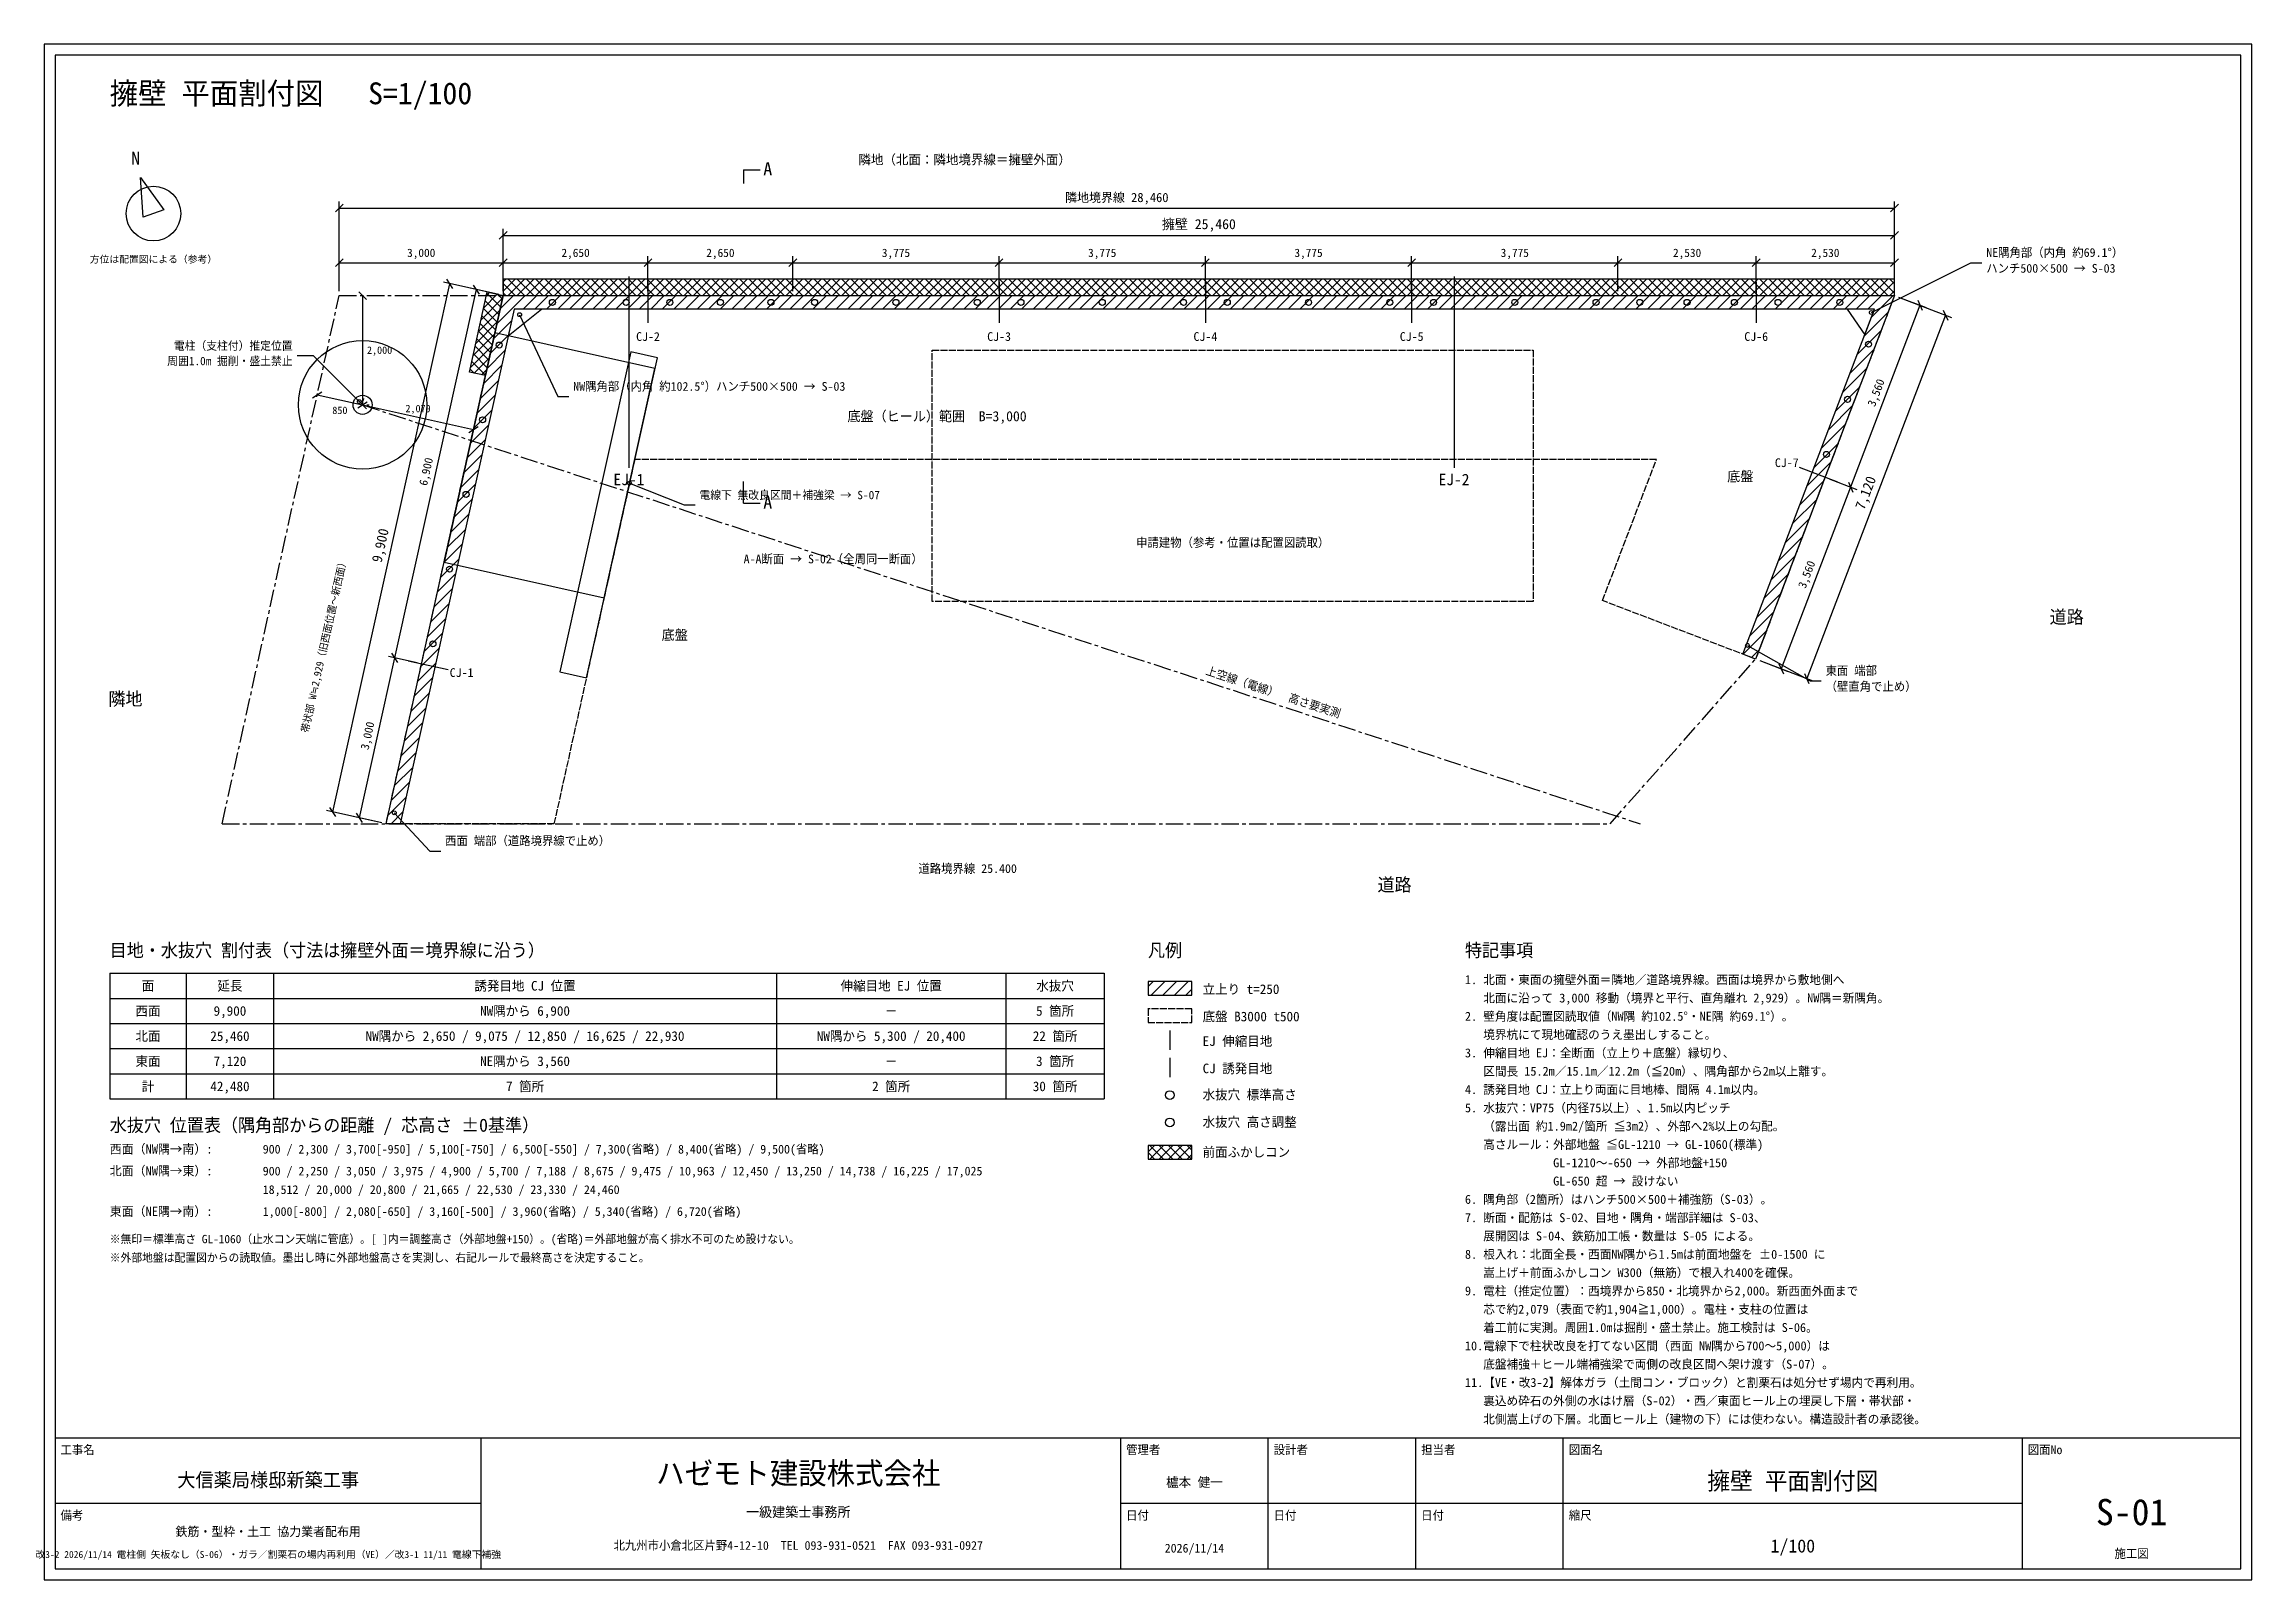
# Model space of a CAD drawing. Extents: x 800 to 41200, y 800 to 28900.
import ezdxf
from ezdxf.enums import TextEntityAlignment as Align

# ---------------------------------------------------------------- set-up
doc = ezdxf.new("R2010")
doc.units = 0
doc.header["$LTSCALE"] = 100
doc.linetypes.add('CENTER', pattern=[5.08, 3.175, -0.635, 0.635, -0.635])
doc.linetypes.add('DASHED', pattern=[1.524, 1.27, -0.254])
for name, color, linetype in [('01_躯体', 7, 'Continuous'), ('02_鉄筋', 1, 'Continuous'), ('03_寸法', 5, 'Continuous'), ('04_文字', 7, 'Continuous'), ('05_目地', 30, 'Continuous'), ('06_水抜・排水', 5, 'Continuous'), ('08_地盤・参考', 8, 'Continuous'), ('09_図枠', 7, 'Continuous'), ('10_電柱・電線・仮設', 1, 'Continuous')]:
    doc.layers.add(name, color=color, linetype=linetype)

msp = doc.modelspace()

# ---------------------------------------------------------------- linework, layer by layer
at = {"layer": '01_躯体', "color": 7, "linetype": 'CONTINUOUS'}
for p, q in [((13600, 26600), (13600, 26350)), ((13600, 26600), (13900, 26600)), ((13600, 20500), (13600, 20900)), ((13600, 20500), (13900, 20500)), ((2000, 11900), (20200, 11900)), ((2000, 11900), (2000, 9600)), ((2000, 11900), (2000, 9600)), ((3400, 11900), (3400, 9600)), ((5000, 11900), (5000, 9600)), ((14200, 11900), (14200, 9600)), ((18400, 11900), (18400, 9600)), ((20200, 11900), (20200, 9600)), ((20200, 11900), (20200, 9600)), ((2000, 11440), (20200, 11440)), ((2000, 10980), (20200, 10980)), ((2000, 10520), (20200, 10520)), ((2000, 10060), (20200, 10060)), ((2000, 9600), (20200, 9600))]:
    msp.add_line(p, q, dxfattribs=at)
for points in [[(2561, 26458), (2988, 25868), (2612, 25732)], [(7057, 14635), (9200, 24300), (34660, 24300), (32120, 17648), (31886, 17738), (34297, 24050), (9401, 24050), (7313, 14635)], [(9401, 24050), (9292, 23562), (9901, 24050)], [(34297, 24050), (33797, 24050), (34119, 23583)], [(21000, 11500), (21800, 11500), (21800, 11750), (21000, 11750)]]:
    msp.add_lwpolyline(points, close=True, dxfattribs=at)
for points in [[(34237, 23990), (36060, 24900), (36260, 24900)], [(9501, 23950), (10201, 22450), (10401, 22450)], [(31970, 17898), (33120, 17248), (33320, 17248)], [(7207, 14835), (7857, 14135), (8057, 14135)]]:
    msp.add_lwpolyline(points, dxfattribs=at)
at = {"layer": '01_躯体', "color": 7}
for centre, radius in [((2800, 25800), 500), ((9501, 23950), 35), ((34237, 23990), 35), ((31970, 17898), 35), ((7207, 14835), 35)]:
    msp.add_circle(centre, radius, dxfattribs=at)
at = {"layer": '02_鉄筋', "color": 1, "linetype": 'CONTINUOUS'}
for p, q in [((6129, 24829), (6271, 24971)), ((6200, 24380), (6200, 25020)), ((6200, 24900), (9200, 24900)), ((9129, 24829), (9271, 24971)), ((9200, 24380), (9200, 25020))]:
    msp.add_line(p, q, dxfattribs=at)
for points in [[(9200, 24300), (8875, 22836), (8582, 22900), (8907, 24365)], [(9200, 24300), (34660, 24300), (34660, 24600), (9200, 24600)], [(21000, 8500), (21800, 8500), (21800, 8750), (21000, 8750)]]:
    msp.add_lwpolyline(points, close=True, dxfattribs=at)
at = {"layer": '03_寸法', "color": 5, "linetype": 'CONTINUOUS'}
for p, q in [((9129, 25329), (9271, 25471)), ((9200, 24380), (9200, 25520)), ((34589, 25329), (34731, 25471)), ((34660, 24380), (34660, 25520)), ((9200, 25400), (34660, 25400)), ((9129, 24829), (9271, 24971)), ((9200, 24380), (9200, 25020)), ((9200, 24900), (11850, 24900)), ((11779, 24829), (11921, 24971)), ((11779, 24829), (11921, 24971)), ((11850, 24380), (11850, 25020)), ((11850, 24380), (11850, 25020)), ((11850, 24900), (14500, 24900)), ((14429, 24829), (14571, 24971)), ((14429, 24829), (14571, 24971)), ((14500, 24380), (14500, 25020)), ((14500, 24380), (14500, 25020)), ((14500, 24900), (18275, 24900)), ((18204, 24829), (18346, 24971)), ((18204, 24829), (18346, 24971)), ((18275, 24380), (18275, 25020)), ((18275, 24380), (18275, 25020)), ((18275, 24900), (22050, 24900)), ((21979, 24829), (22121, 24971)), ((21979, 24829), (22121, 24971)), ((22050, 24380), (22050, 25020)), ((22050, 24380), (22050, 25020)), ((22050, 24900), (25825, 24900)), ((25754, 24829), (25896, 24971)), ((25754, 24829), (25896, 24971)), ((25825, 24380), (25825, 25020)), ((25825, 24380), (25825, 25020)), ((25825, 24900), (29600, 24900)), ((29529, 24829), (29671, 24971)), ((29529, 24829), (29671, 24971)), ((29600, 24380), (29600, 25020)), ((29600, 24380), (29600, 25020)), ((29600, 24900), (32130, 24900)), ((32059, 24829), (32201, 24971)), ((32059, 24829), (32201, 24971)), ((32130, 24380), (32130, 25020)), ((32130, 24380), (32130, 25020)), ((32130, 24900), (34660, 24900)), ((34589, 24829), (34731, 24971)), ((34660, 24380), (34660, 25020)), ((6081, 14851), (8224, 24516)), ((7218, 17672), (8712, 24408)), ((9122, 24317), (8107, 24542)), ((8277, 24432), (8170, 24601)), ((9122, 24317), (8595, 24434)), ((8766, 24324), (8658, 24493)), ((34735, 24271), (35239, 24079)), ((34735, 24271), (35706, 23900)), ((35594, 23943), (33054, 17292)), ((35127, 24122), (33857, 20796)), ((35086, 24213), (35168, 24030)), ((35553, 24035), (35635, 23852)), ((33857, 20796), (32587, 17470)), ((33465, 20946), (33969, 20753)), ((33465, 20946), (33969, 20753)), ((33816, 20887), (33898, 20705)), ((33816, 20887), (33898, 20705)), ((6569, 14743), (7218, 17672)), ((7628, 17581), (7101, 17698)), ((7628, 17581), (7101, 17698)), ((7272, 17587), (7165, 17756)), ((7272, 17587), (7165, 17756)), ((32195, 17620), (32699, 17427)), ((32195, 17620), (33166, 17249)), ((32546, 17561), (32628, 17379)), ((33013, 17383), (33095, 17200)), ((6979, 14652), (5964, 14877)), ((6135, 14767), (6027, 14935)), ((6979, 14652), (6452, 14769)), ((6623, 14659), (6515, 14827))]:
    msp.add_line(p, q, dxfattribs=at)
at = {"layer": '03_寸法', "color": 5, "linetype": 'DASHED'}
for points in [[(7057, 14635), (9200, 24300), (34660, 24300), (32120, 17648), (29317, 18719), (30303, 21300), (11608, 21300), (10130, 14635)], [(21000, 11000), (21800, 11000), (21800, 11250), (21000, 11250)]]:
    msp.add_lwpolyline(points, close=True, dxfattribs=at)
at = {"layer": '05_目地', "color": 30, "linetype": 'CONTINUOUS'}
for p, q in [((11500, 24650), (11500, 21150)), ((26600, 24650), (26600, 21150)), ((21400, 10850), (21400, 10500))]:
    msp.add_line(p, q, dxfattribs=at)
at = {"layer": '05_目地', "color": 3, "linetype": 'CONTINUOUS'}
for p, q in [((11850, 24550), (11850, 23800)), ((18275, 24550), (18275, 23800)), ((22050, 24550), (22050, 23800)), ((25825, 24550), (25825, 23800)), ((32130, 24550), (32130, 23800)), ((33624, 20885), (32923, 21153)), ((7462, 17618), (8195, 17455)), ((21400, 10350), (21400, 10000))]:
    msp.add_line(p, q, dxfattribs=at)
at = {"layer": '06_水抜・排水', "color": 5}
for centre, radius in [((10100, 24175), 55), ((11450, 24175), 55), ((12250, 24175), 55), ((13175, 24175), 55), ((14100, 24175), 55), ((14900, 24175), 55), ((16388, 24175), 55), ((17875, 24175), 55), ((18675, 24175), 55), ((20163, 24175), 55), ((21650, 24175), 55), ((22450, 24175), 55), ((23938, 24175), 55), ((25425, 24175), 55), ((26225, 24175), 55), ((27712, 24175), 55), ((29200, 24175), 55), ((30000, 24175), 55), ((30865, 24175), 55), ((31730, 24175), 55), ((32530, 24175), 55), ((33660, 24175), 55), ((9127, 23394), 55), ((34186, 23410), 55), ((33801, 22401), 55), ((8824, 22027), 55), ((33416, 21393), 55), ((8521, 20661), 55), ((8218, 19294), 55), ((7915, 17927), 55), ((21400, 9670), 80), ((21400, 9170), 80)]:
    msp.add_circle(centre, radius, dxfattribs=at)
at = {"layer": '08_地盤・参考', "color": 8, "linetype": 'CONTINUOUS'}
for p, q in [((6129, 25829), (6271, 25971)), ((6200, 24380), (6200, 26020)), ((6200, 25900), (34660, 25900)), ((34589, 25829), (34731, 25971)), ((34660, 24380), (34660, 26020)), ((8795, 23858), (9190, 24253)), ((8843, 24076), (9091, 24324)), ((8891, 24294), (8952, 24355)), ((9154, 24092), (8902, 24343)), ((9085, 23782), (9603, 24300)), ((9185, 24231), (9091, 24324)), ((9146, 24054), (9391, 24300)), ((9200, 24381), (9419, 24600)), ((9200, 24550), (9250, 24600)), ((9419, 24300), (9200, 24519)), ((9250, 24300), (9200, 24350)), ((9289, 24300), (9589, 24600)), ((9589, 24300), (9289, 24600)), ((9459, 24300), (9759, 24600)), ((9759, 24300), (9459, 24600)), ((9566, 24050), (9816, 24300)), ((9628, 24300), (9928, 24600)), ((9928, 24300), (9628, 24600)), ((9778, 24050), (10028, 24300)), ((9798, 24300), (10098, 24600)), ((10098, 24300), (9798, 24600)), ((9968, 24300), (10268, 24600)), ((10268, 24300), (9968, 24600)), ((9990, 24050), (10240, 24300)), ((10138, 24300), (10438, 24600)), ((10438, 24300), (10138, 24600)), ((10202, 24050), (10452, 24300)), ((10307, 24300), (10607, 24600)), ((10607, 24300), (10307, 24600)), ((10414, 24050), (10664, 24300)), ((10477, 24300), (10777, 24600)), ((10777, 24300), (10477, 24600)), ((10626, 24050), (10876, 24300)), ((10647, 24300), (10947, 24600)), ((10947, 24300), (10647, 24600)), ((10816, 24300), (11116, 24600)), ((11116, 24300), (10816, 24600)), ((10838, 24050), (11088, 24300)), ((10986, 24300), (11286, 24600)), ((11286, 24300), (10986, 24600)), ((11050, 24050), (11300, 24300)), ((11156, 24300), (11456, 24600)), ((11456, 24300), (11156, 24600)), ((11263, 24050), (11513, 24300)), ((11325, 24300), (11625, 24600)), ((11625, 24300), (11325, 24600)), ((11475, 24050), (11725, 24300)), ((11495, 24300), (11795, 24600)), ((11795, 24300), (11495, 24600)), ((11665, 24300), (11965, 24600)), ((11965, 24300), (11665, 24600)), ((11687, 24050), (11937, 24300)), ((11835, 24300), (12135, 24600)), ((12135, 24300), (11835, 24600)), ((11899, 24050), (12149, 24300)), ((12004, 24300), (12304, 24600)), ((12304, 24300), (12004, 24600)), ((12111, 24050), (12361, 24300)), ((12174, 24300), (12474, 24600)), ((12474, 24300), (12174, 24600)), ((12323, 24050), (12573, 24300)), ((12344, 24300), (12644, 24600)), ((12644, 24300), (12344, 24600)), ((12513, 24300), (12813, 24600)), ((12813, 24300), (12513, 24600)), ((12535, 24050), (12785, 24300)), ((12683, 24300), (12983, 24600)), ((12983, 24300), (12683, 24600)), ((12748, 24050), (12998, 24300)), ((12853, 24300), (13153, 24600)), ((13153, 24300), (12853, 24600)), ((12960, 24050), (13210, 24300)), ((13023, 24300), (13323, 24600)), ((13323, 24300), (13023, 24600)), ((13172, 24050), (13422, 24300)), ((13192, 24300), (13492, 24600)), ((13492, 24300), (13192, 24600)), ((13362, 24300), (13662, 24600)), ((13662, 24300), (13362, 24600)), ((13384, 24050), (13634, 24300)), ((13532, 24300), (13832, 24600)), ((13832, 24300), (13532, 24600)), ((13596, 24050), (13846, 24300)), ((13701, 24300), (14001, 24600)), ((14001, 24300), (13701, 24600)), ((13808, 24050), (14058, 24300)), ((13871, 24300), (14171, 24600)), ((14171, 24300), (13871, 24600)), ((14020, 24050), (14270, 24300)), ((14041, 24300), (14341, 24600)), ((14341, 24300), (14041, 24600)), ((14210, 24300), (14510, 24600)), ((14510, 24300), (14210, 24600)), ((14232, 24050), (14482, 24300)), ((14380, 24300), (14680, 24600)), ((14680, 24300), (14380, 24600)), ((14445, 24050), (14695, 24300)), ((14550, 24300), (14850, 24600)), ((14850, 24300), (14550, 24600)), ((14657, 24050), (14907, 24300)), ((14720, 24300), (15020, 24600)), ((15020, 24300), (14720, 24600)), ((14869, 24050), (15119, 24300)), ((14889, 24300), (15189, 24600)), ((15189, 24300), (14889, 24600)), ((15059, 24300), (15359, 24600)), ((15359, 24300), (15059, 24600)), ((15081, 24050), (15331, 24300)), ((15229, 24300), (15529, 24600)), ((15529, 24300), (15229, 24600)), ((15293, 24050), (15543, 24300)), ((15398, 24300), (15698, 24600)), ((15698, 24300), (15398, 24600)), ((15505, 24050), (15755, 24300)), ((15568, 24300), (15868, 24600)), ((15868, 24300), (15568, 24600)), ((15717, 24050), (15967, 24300)), ((15738, 24300), (16038, 24600)), ((16038, 24300), (15738, 24600)), ((15908, 24300), (16208, 24600)), ((16208, 24300), (15908, 24600)), ((15929, 24050), (16179, 24300)), ((16077, 24300), (16377, 24600)), ((16377, 24300), (16077, 24600)), ((16142, 24050), (16392, 24300)), ((16247, 24300), (16547, 24600)), ((16547, 24300), (16247, 24600)), ((16354, 24050), (16604, 24300)), ((16417, 24300), (16717, 24600)), ((16717, 24300), (16417, 24600)), ((16566, 24050), (16816, 24300)), ((16586, 24300), (16886, 24600)), ((16886, 24300), (16586, 24600)), ((16756, 24300), (17056, 24600)), ((17056, 24300), (16756, 24600)), ((16778, 24050), (17028, 24300)), ((16926, 24300), (17226, 24600)), ((17226, 24300), (16926, 24600)), ((16990, 24050), (17240, 24300)), ((17095, 24300), (17395, 24600)), ((17395, 24300), (17095, 24600)), ((17202, 24050), (17452, 24300)), ((17265, 24300), (17565, 24600)), ((17565, 24300), (17265, 24600)), ((17414, 24050), (17664, 24300)), ((17435, 24300), (17735, 24600)), ((17735, 24300), (17435, 24600)), ((17605, 24300), (17905, 24600)), ((17905, 24300), (17605, 24600)), ((17627, 24050), (17877, 24300)), ((17774, 24300), (18074, 24600)), ((18074, 24300), (17774, 24600)), ((17839, 24050), (18089, 24300)), ((17944, 24300), (18244, 24600)), ((18244, 24300), (17944, 24600)), ((18051, 24050), (18301, 24300)), ((18114, 24300), (18414, 24600)), ((18414, 24300), (18114, 24600)), ((18263, 24050), (18513, 24300)), ((18283, 24300), (18583, 24600)), ((18583, 24300), (18283, 24600)), ((18453, 24300), (18753, 24600)), ((18753, 24300), (18453, 24600)), ((18475, 24050), (18725, 24300)), ((18623, 24300), (18923, 24600)), ((18923, 24300), (18623, 24600)), ((18687, 24050), (18937, 24300)), ((18793, 24300), (19093, 24600)), ((19093, 24300), (18793, 24600)), ((18899, 24050), (19149, 24300)), ((18962, 24300), (19262, 24600)), ((19262, 24300), (18962, 24600)), ((19111, 24050), (19361, 24300)), ((19132, 24300), (19432, 24600)), ((19432, 24300), (19132, 24600)), ((19302, 24300), (19602, 24600)), ((19602, 24300), (19302, 24600)), ((19324, 24050), (19574, 24300)), ((19471, 24300), (19771, 24600)), ((19771, 24300), (19471, 24600)), ((19536, 24050), (19786, 24300)), ((19641, 24300), (19941, 24600)), ((19941, 24300), (19641, 24600)), ((19748, 24050), (19998, 24300)), ((19811, 24300), (20111, 24600)), ((20111, 24300), (19811, 24600)), ((19960, 24050), (20210, 24300)), ((19980, 24300), (20280, 24600)), ((20280, 24300), (19980, 24600)), ((20150, 24300), (20450, 24600)), ((20450, 24300), (20150, 24600)), ((20172, 24050), (20422, 24300)), ((20320, 24300), (20620, 24600)), ((20620, 24300), (20320, 24600)), ((20384, 24050), (20634, 24300)), ((20490, 24300), (20790, 24600)), ((20790, 24300), (20490, 24600)), ((20596, 24050), (20846, 24300)), ((20659, 24300), (20959, 24600)), ((20959, 24300), (20659, 24600)), ((20809, 24050), (21059, 24300)), ((20829, 24300), (21129, 24600)), ((21129, 24300), (20829, 24600)), ((20999, 24300), (21299, 24600)), ((21299, 24300), (20999, 24600)), ((21021, 24050), (21271, 24300)), ((21168, 24300), (21468, 24600)), ((21468, 24300), (21168, 24600)), ((21233, 24050), (21483, 24300)), ((21338, 24300), (21638, 24600)), ((21638, 24300), (21338, 24600)), ((21445, 24050), (21695, 24300)), ((21508, 24300), (21808, 24600)), ((21808, 24300), (21508, 24600)), ((21657, 24050), (21907, 24300)), ((21678, 24300), (21978, 24600)), ((21978, 24300), (21678, 24600)), ((21847, 24300), (22147, 24600)), ((22147, 24300), (21847, 24600)), ((21869, 24050), (22119, 24300)), ((22017, 24300), (22317, 24600)), ((22317, 24300), (22017, 24600)), ((22081, 24050), (22331, 24300)), ((22187, 24300), (22487, 24600)), ((22487, 24300), (22187, 24600)), ((22293, 24050), (22543, 24300)), ((22356, 24300), (22656, 24600)), ((22656, 24300), (22356, 24600)), ((22506, 24050), (22756, 24300)), ((22526, 24300), (22826, 24600)), ((22826, 24300), (22526, 24600)), ((22696, 24300), (22996, 24600)), ((22996, 24300), (22696, 24600)), ((22718, 24050), (22968, 24300)), ((22865, 24300), (23165, 24600)), ((23165, 24300), (22865, 24600)), ((22930, 24050), (23180, 24300)), ((23035, 24300), (23335, 24600)), ((23335, 24300), (23035, 24600)), ((23142, 24050), (23392, 24300)), ((23205, 24300), (23505, 24600)), ((23505, 24300), (23205, 24600)), ((23354, 24050), (23604, 24300)), ((23375, 24300), (23675, 24600)), ((23675, 24300), (23375, 24600)), ((23544, 24300), (23844, 24600)), ((23844, 24300), (23544, 24600)), ((23566, 24050), (23816, 24300)), ((23714, 24300), (24014, 24600)), ((24014, 24300), (23714, 24600)), ((23778, 24050), (24028, 24300)), ((23884, 24300), (24184, 24600)), ((24184, 24300), (23884, 24600)), ((23991, 24050), (24241, 24300)), ((24053, 24300), (24353, 24600)), ((24353, 24300), (24053, 24600)), ((24203, 24050), (24453, 24300)), ((24223, 24300), (24523, 24600)), ((24523, 24300), (24223, 24600)), ((24393, 24300), (24693, 24600)), ((24693, 24300), (24393, 24600)), ((24415, 24050), (24665, 24300)), ((24563, 24300), (24863, 24600)), ((24863, 24300), (24563, 24600)), ((24627, 24050), (24877, 24300)), ((24732, 24300), (25032, 24600)), ((25032, 24300), (24732, 24600)), ((24839, 24050), (25089, 24300)), ((24902, 24300), (25202, 24600)), ((25202, 24300), (24902, 24600)), ((25051, 24050), (25301, 24300)), ((25072, 24300), (25372, 24600)), ((25372, 24300), (25072, 24600)), ((25241, 24300), (25541, 24600)), ((25541, 24300), (25241, 24600)), ((25263, 24050), (25513, 24300)), ((25411, 24300), (25711, 24600)), ((25711, 24300), (25411, 24600)), ((25475, 24050), (25725, 24300)), ((25581, 24300), (25881, 24600)), ((25881, 24300), (25581, 24600)), ((25688, 24050), (25938, 24300)), ((25750, 24300), (26050, 24600)), ((26050, 24300), (25750, 24600)), ((25900, 24050), (26150, 24300)), ((25920, 24300), (26220, 24600)), ((26220, 24300), (25920, 24600)), ((26090, 24300), (26390, 24600)), ((26390, 24300), (26090, 24600)), ((26112, 24050), (26362, 24300)), ((26260, 24300), (26560, 24600)), ((26560, 24300), (26260, 24600)), ((26324, 24050), (26574, 24300)), ((26429, 24300), (26729, 24600)), ((26729, 24300), (26429, 24600)), ((26536, 24050), (26786, 24300)), ((26599, 24300), (26899, 24600)), ((26899, 24300), (26599, 24600)), ((26748, 24050), (26998, 24300)), ((26769, 24300), (27069, 24600)), ((27069, 24300), (26769, 24600)), ((26938, 24300), (27238, 24600)), ((27238, 24300), (26938, 24600)), ((26960, 24050), (27210, 24300)), ((27108, 24300), (27408, 24600)), ((27408, 24300), (27108, 24600)), ((27172, 24050), (27422, 24300)), ((27278, 24300), (27578, 24600)), ((27578, 24300), (27278, 24600)), ((27385, 24050), (27635, 24300)), ((27448, 24300), (27748, 24600)), ((27748, 24300), (27448, 24600)), ((27597, 24050), (27847, 24300)), ((27617, 24300), (27917, 24600)), ((27917, 24300), (27617, 24600)), ((27787, 24300), (28087, 24600)), ((28087, 24300), (27787, 24600)), ((27809, 24050), (28059, 24300)), ((27957, 24300), (28257, 24600)), ((28257, 24300), (27957, 24600)), ((28021, 24050), (28271, 24300)), ((28126, 24300), (28426, 24600)), ((28426, 24300), (28126, 24600)), ((28233, 24050), (28483, 24300)), ((28296, 24300), (28596, 24600)), ((28596, 24300), (28296, 24600)), ((28445, 24050), (28695, 24300)), ((28466, 24300), (28766, 24600)), ((28766, 24300), (28466, 24600)), ((28635, 24300), (28935, 24600)), ((28935, 24300), (28635, 24600)), ((28657, 24050), (28907, 24300)), ((28805, 24300), (29105, 24600)), ((29105, 24300), (28805, 24600)), ((28870, 24050), (29120, 24300)), ((28975, 24300), (29275, 24600)), ((29275, 24300), (28975, 24600)), ((29082, 24050), (29332, 24300)), ((29145, 24300), (29445, 24600)), ((29445, 24300), (29145, 24600)), ((29294, 24050), (29544, 24300)), ((29314, 24300), (29614, 24600)), ((29614, 24300), (29314, 24600)), ((29484, 24300), (29784, 24600)), ((29784, 24300), (29484, 24600)), ((29506, 24050), (29756, 24300)), ((29654, 24300), (29954, 24600)), ((29954, 24300), (29654, 24600)), ((29718, 24050), (29968, 24300)), ((29823, 24300), (30123, 24600)), ((30123, 24300), (29823, 24600)), ((29930, 24050), (30180, 24300)), ((29993, 24300), (30293, 24600)), ((30293, 24300), (29993, 24600)), ((30142, 24050), (30392, 24300)), ((30163, 24300), (30463, 24600)), ((30463, 24300), (30163, 24600)), ((30333, 24300), (30633, 24600)), ((30633, 24300), (30333, 24600)), ((30354, 24050), (30604, 24300)), ((30502, 24300), (30802, 24600)), ((30802, 24300), (30502, 24600)), ((30567, 24050), (30817, 24300)), ((30672, 24300), (30972, 24600)), ((30972, 24300), (30672, 24600)), ((30779, 24050), (31029, 24300)), ((30842, 24300), (31142, 24600)), ((31142, 24300), (30842, 24600)), ((30991, 24050), (31241, 24300)), ((31011, 24300), (31311, 24600)), ((31311, 24300), (31011, 24600)), ((31181, 24300), (31481, 24600)), ((31481, 24300), (31181, 24600)), ((31203, 24050), (31453, 24300)), ((31351, 24300), (31651, 24600)), ((31651, 24300), (31351, 24600)), ((31415, 24050), (31665, 24300)), ((31520, 24300), (31820, 24600)), ((31820, 24300), (31520, 24600)), ((31627, 24050), (31877, 24300)), ((31690, 24300), (31990, 24600)), ((31990, 24300), (31690, 24600)), ((31839, 24050), (32089, 24300)), ((31860, 24300), (32160, 24600)), ((32160, 24300), (31860, 24600)), ((32030, 24300), (32330, 24600)), ((32330, 24300), (32030, 24600)), ((32052, 24050), (32302, 24300)), ((32199, 24300), (32499, 24600)), ((32499, 24300), (32199, 24600)), ((32264, 24050), (32514, 24300)), ((32369, 24300), (32669, 24600)), ((32669, 24300), (32369, 24600)), ((32476, 24050), (32726, 24300)), ((32539, 24300), (32839, 24600)), ((32839, 24300), (32539, 24600)), ((32688, 24050), (32938, 24300)), ((32708, 24300), (33008, 24600)), ((33008, 24300), (32708, 24600)), ((32878, 24300), (33178, 24600)), ((33178, 24300), (32878, 24600)), ((32900, 24050), (33150, 24300)), ((33048, 24300), (33348, 24600)), ((33348, 24300), (33048, 24600)), ((33112, 24050), (33362, 24300)), ((33218, 24300), (33518, 24600)), ((33518, 24300), (33218, 24600)), ((33324, 24050), (33574, 24300)), ((33387, 24300), (33687, 24600)), ((33687, 24300), (33387, 24600)), ((33536, 24050), (33786, 24300)), ((33557, 24300), (33857, 24600)), ((33857, 24300), (33557, 24600)), ((33727, 24300), (34027, 24600)), ((34027, 24300), (33727, 24600)), ((33749, 24050), (33999, 24300)), ((33896, 24300), (34196, 24600)), ((34196, 24300), (33896, 24600)), ((33961, 24050), (34211, 24300)), ((34066, 24300), (34366, 24600)), ((34366, 24300), (34066, 24600)), ((34173, 24050), (34423, 24300)), ((34236, 24300), (34536, 24600)), ((34536, 24300), (34236, 24600)), ((34243, 23908), (34635, 24300)), ((34660, 24345), (34405, 24600)), ((34405, 24300), (34660, 24555)), ((34660, 24515), (34575, 24600)), ((34575, 24300), (34660, 24385)), ((8746, 23640), (9141, 24035)), ((9061, 23675), (8810, 23926)), ((9092, 23814), (8841, 24065)), ((9123, 23953), (8871, 24204)), ((9025, 23509), (9354, 23838)), ((34111, 23564), (34544, 23997)), ((8650, 23204), (9045, 23599)), ((8698, 23422), (9093, 23817)), ((8969, 23258), (8718, 23510)), ((9000, 23397), (8748, 23649)), ((9031, 23536), (8779, 23788)), ((8964, 23237), (9293, 23566)), ((33980, 23221), (34413, 23654)), ((8601, 22986), (8996, 23381)), ((8877, 22841), (8625, 23093)), ((8907, 22980), (8656, 23232)), ((8667, 22882), (8948, 23163)), ((8938, 23119), (8687, 23371)), ((8904, 22964), (9233, 23293)), ((33849, 22878), (34282, 23311)), ((8667, 22882), (8594, 22954)), ((8783, 22419), (9112, 22748)), ((8806, 22851), (8900, 22945)), ((8843, 22691), (9172, 23020)), ((33587, 22192), (34020, 22625)), ((33718, 22535), (34151, 22968)), ((8723, 22146), (9052, 22475)), ((33456, 21848), (33889, 22281)), ((8602, 21601), (8931, 21930)), ((8662, 21874), (8991, 22203)), ((33325, 21505), (33758, 21938)), ((8541, 21329), (8870, 21658)), ((33194, 21162), (33627, 21595)), ((8420, 20784), (8749, 21113)), ((8481, 21056), (8810, 21385)), ((33063, 20819), (33496, 21252)), ((8360, 20511), (8689, 20840)), ((32932, 20476), (33365, 20909)), ((8239, 19966), (8568, 20295)), ((8300, 20238), (8629, 20567)), ((32670, 19789), (33103, 20222)), ((32801, 20133), (33234, 20565)), ((8179, 19693), (8508, 20022)), ((32539, 19446), (32972, 19879)), ((8058, 19148), (8387, 19477)), ((8118, 19421), (8447, 19750)), ((32408, 19103), (32841, 19536)), ((7997, 18876), (8326, 19205)), ((32277, 18760), (32710, 19193)), ((7877, 18331), (8206, 18660)), ((7937, 18603), (8266, 18932)), ((32146, 18417), (32579, 18850)), ((7816, 18058), (8145, 18387)), ((32015, 18073), (32448, 18506)), ((7695, 17513), (8024, 17842)), ((7756, 17785), (8085, 18114)), ((31890, 17736), (32317, 18163)), ((32043, 17678), (32186, 17820)), ((7635, 17240), (7964, 17569)), ((7514, 16695), (7843, 17024)), ((7574, 16968), (7903, 17297)), ((7454, 16423), (7783, 16752)), ((7333, 15878), (7662, 16207)), ((7393, 16150), (7722, 16479)), ((7272, 15605), (7601, 15934)), ((7152, 15060), (7481, 15389)), ((7212, 15332), (7541, 15661)), ((7091, 14787), (7420, 15116)), ((7151, 14635), (7360, 14844)), ((21000, 11655), (21095, 11750)), ((21058, 11500), (21308, 11750)), ((21270, 11500), (21520, 11750)), ((21482, 11500), (21732, 11750)), ((21694, 11500), (21800, 11606)), ((21000, 8633), (21117, 8750)), ((21117, 8500), (21000, 8617)), ((21036, 8500), (21286, 8750)), ((21286, 8500), (21036, 8750)), ((21206, 8500), (21456, 8750)), ((21456, 8500), (21206, 8750)), ((21376, 8500), (21626, 8750)), ((21626, 8500), (21376, 8750)), ((21545, 8500), (21795, 8750)), ((21795, 8500), (21545, 8750)), ((21800, 8665), (21715, 8750)), ((21715, 8500), (21800, 8585))]:
    msp.add_line(p, q, dxfattribs=at)
at = {"layer": '08_地盤・参考', "color": 8, "linetype": 'CENTER'}
for points in [[(4057, 14635), (6200, 24300), (34660, 24300), (32120, 17648)], [(4057, 14635), (29457, 14635), (32120, 17648)]]:
    msp.add_lwpolyline(points, dxfattribs=at)
at = {"layer": '08_地盤・参考', "color": 8, "linetype": 'DASHED'}
msp.add_lwpolyline([(17050, 23300), (28050, 23300), (28050, 18700), (17050, 18700)], close=True, dxfattribs=at)
at = {"layer": '09_図枠', "color": 7, "linetype": 'CONTINUOUS'}
for p, q in [((1000, 3400), (41000, 3400)), ((8800, 1000), (8800, 3400)), ((20500, 1000), (20500, 3400)), ((23200, 1000), (23200, 3400)), ((25900, 1000), (25900, 3400)), ((28600, 1000), (28600, 3400)), ((37000, 1000), (37000, 3400)), ((1000, 2200), (8800, 2200)), ((20500, 2200), (28600, 2200)), ((28600, 2200), (37000, 2200))]:
    msp.add_line(p, q, dxfattribs=at)
for points in [[(800, 800), (41200, 800), (41200, 28900), (800, 28900), (800, 800)], [(1000, 1000), (41000, 1000), (41000, 28700), (1000, 28700), (1000, 1000)]]:
    msp.add_lwpolyline(points, dxfattribs=at)
at = {"layer": '10_電柱・電線・仮設', "color": 1, "linetype": 'CONTINUOUS'}
for p, q in [((6557, 24371), (6698, 24229)), ((6627, 24300), (6627, 22300)), ((6707, 24300), (6747, 24300)), ((5713, 22430), (5882, 22538)), ((5797, 22484), (6627, 22300)), ((5815, 22562), (5823, 22601)), ((6543, 22246), (6712, 22354)), ((6543, 22246), (6712, 22354)), ((6557, 22371), (6698, 22229)), ((6627, 22300), (8657, 21850)), ((6645, 22378), (6653, 22417)), ((6645, 22378), (6653, 22417)), ((6707, 22300), (6747, 22300)), ((8573, 21796), (8741, 21904)), ((8674, 21928), (8683, 21967))]:
    msp.add_line(p, q, dxfattribs=at)
at = {"layer": '10_電柱・電線・仮設', "color": 6, "linetype": 'CENTER'}
msp.add_line((6627, 22300), (30006, 14635), dxfattribs=at)
at = {"layer": '10_電柱・電線・仮設', "color": 1, "linetype": 'CONTINUOUS'}
msp.add_lwpolyline([(9048, 23617), (8118, 19419), (11047, 18769), (11977, 22967)], close=True, dxfattribs=at)
for points in [[(6567, 22360), (5727, 23200), (5427, 23200)], [(11512, 20868), (12512, 20468), (12712, 20468)]]:
    msp.add_lwpolyline(points, dxfattribs=at)
at = {"layer": '10_電柱・電線・仮設', "color": 6, "linetype": 'CONTINUOUS'}
msp.add_lwpolyline([(11533, 23271), (10234, 17413), (10722, 17305), (12021, 23163)], close=True, dxfattribs=at)
at = {"layer": '10_電柱・電線・仮設', "color": 1}
for centre, radius in [((6627, 22300), 1175), ((6627, 22300), 175), ((6567, 22360), 35), ((11512, 20868), 35)]:
    msp.add_circle(centre, radius, dxfattribs=at)

# ---------------------------------------------------------------- texts
at = {"layer": '03_寸法', "color": 5}
for s, height, p in [('擁壁 25,460', 184, (21930, 25460)), ('2,650', 152, (10525, 24960)), ('2,650', 152, (13175, 24960)), ('3,775', 152, (16388, 24960)), ('3,775', 152, (20162, 24960)), ('3,775', 152, (23938, 24960)), ('3,775', 152, (27712, 24960)), ('2,530', 152, (30865, 24960)), ('2,530', 152, (33395, 24960))]:
    msp.add_text(s, height=height, dxfattribs=at).set_placement(p, align=Align.BOTTOM_CENTER)
for s, height, rotation, p in [('3,560', 152, 69.1, (34436, 22480)), ('6,900', 152, 77.5, (7907, 21053)), ('7,120', 184, 69.1, (34268, 20639)), ('9,900', 184, 77.5, (7094, 19697)), ('3,560', 152, 69.1, (33166, 19154)), ('3,000', 152, 77.5, (6835, 16220))]:
    msp.add_text(s, height=height, rotation=rotation, dxfattribs=at).set_placement(p, align=Align.BOTTOM_CENTER)
for s, p in [('底盤（ヒール）範囲  B=3,000', (15500, 22000)), ('底盤', (31600, 20900)), ('底盤', (12100, 18000))]:
    msp.add_text(s, height=184, dxfattribs=at).set_placement(p)
at = {"layer": '04_文字', "color": 7}
for s, height, p in [('擁壁 平面割付図   S=1/100', 400, (2000, 27800)), ('A', 240, (13960, 26500)), ('A', 240, (13960, 20400)), ('A-A断面 → S-02（全周同一断面）', 160, (13600, 19400)), ('目地・水抜穴 割付表（寸法は擁壁外面＝境界線に沿う）', 240, (2000, 12200)), ('凡例', 240, (21000, 12200)), ('特記事項', 240, (26800, 12200)), ('立上り t=250', 176, (22000, 11520)), ('1. 北面・東面の擁壁外面＝隣地／道路境界線。西面は境界から敷地側へ', 164, (26800, 11700)), ('   北面に沿って 3,000 移動（境界と平行、直角離れ 2,929）。NW隅＝新隅角。', 164, (26800, 11365)), ('底盤 B3000 t500', 176, (22000, 11020)), ('2. 壁角度は配置図読取値（NW隅 約102.5°・NE隅 約69.1°）。', 164, (26800, 11030)), ('EJ 伸縮目地', 176, (22000, 10570)), ('3. 伸縮目地 EJ：全断面（立上り＋底盤）縁切り、', 164, (26800, 10360)), ('   境界杭にて現地確認のうえ墨出しすること。', 164, (26800, 10695)), ('CJ 誘発目地', 176, (22000, 10070)), ('   区間長 15.2m／15.1m／12.2m（≦20m）、隅角部から2m以上離す。', 164, (26800, 10025)), ('水抜穴 標準高さ', 176, (22000, 9590)), ('4. 誘発目地 CJ：立上り両面に目地棒、間隔 4.1m以内。', 164, (26800, 9690)), ('5. 水抜穴：VP75（内径75以上）、1.5m以内ピッチ', 164, (26800, 9355)), ('水抜穴 位置表（隅角部からの距離 / 芯高さ ±0基準）', 240, (2000, 9000)), ('水抜穴 高さ調整', 176, (22000, 9090)), ('   （露出面 約1.9m2/箇所 ≦3m2）、外部へ2%以上の勾配。', 164, (26800, 9020)), ('西面（NW隅→南）:', 168, (2000, 8600)), ('900 / 2,300 / 3,700[-950] / 5,100[-750] / 6,500[-550] / 7,300(省略) / 8,400(省略) / 9,500(省略)', 160, (4800, 8600)), ('前面ふかしコン', 176, (22000, 8540)), ('   高さルール：外部地盤 ≦GL-1210 → GL-1060(標準)', 164, (26800, 8685)), ('   \u3000\u3000\u3000\u3000\u3000\u3000GL-1210～-650 → 外部地盤+150', 164, (26800, 8350)), ('北面（NW隅→東）:', 168, (2000, 8200)), ('900 / 2,250 / 3,050 / 3,975 / 4,900 / 5,700 / 7,188 / 8,675 / 9,475 / 10,963 / 12,450 / 13,250 / 14,738 / 16,225 / 17,025', 160, (4800, 8200)), ('   \u3000\u3000\u3000\u3000\u3000\u3000GL-650 超 → 設けない', 164, (26800, 8015)), ('18,512 / 20,000 / 20,800 / 21,665 / 22,530 / 23,330 / 24,460', 160, (4800, 7860)), ('6. 隅角部（2箇所）はハンチ500×500＋補強筋（S-03）。', 164, (26800, 7680)), ('東面（NE隅→南）:', 168, (2000, 7460)), ('1,000[-800] / 2,080[-650] / 3,160[-500] / 3,960(省略) / 5,340(省略) / 6,720(省略)', 160, (4800, 7460)), ('7. 断面・配筋は S-02、目地・隅角・端部詳細は S-03、', 164, (26800, 7345)), ('※無印＝標準高さ GL-1060（止水コン天端に管底）。[ ]内＝調整高さ（外部地盤+150）。(省略)＝外部地盤が高く排水不可のため設けない。', 152, (2000, 6960)), ('   展開図は S-04、鉄筋加工帳・数量は S-05 による。', 164, (26800, 7010)), ('※外部地盤は配置図からの読取値。墨出し時に外部地盤高さを実測し、右記ルールで最終高さを決定すること。', 152, (2000, 6620)), ('8. 根入れ：北面全長・西面NW隅から1.5mは前面地盤を ±0-1500 に', 164, (26800, 6675)), ('   嵩上げ＋前面ふかしコン W300（無筋）で根入れ400を確保。', 164, (26800, 6340)), ('9. 電柱（推定位置）：西境界から850・北境界から2,000。新西面外面まで', 164, (26800, 6005)), ('   芯で約2,079（表面で約1,904≧1,000）。電柱・支柱の位置は', 164, (26800, 5670)), ('   着工前に実測。周囲1.0mは掘削・盛土禁止。施工検討は S-06。', 164, (26800, 5335)), ('10.電線下で柱状改良を打てない区間（西面 NW隅から700～5,000）は', 164, (26800, 5000)), ('   底盤補強＋ヒール端補強梁で両側の改良区間へ架け渡す（S-07）。', 164, (26800, 4665)), ('11.【VE・改3-2】解体ガラ（土間コン・ブロック）と割栗石は処分せず場内で再利用。', 164, (26800, 4330)), ('   裏込め砕石の外側の水はけ層（S-02）・西／東面ヒール上の埋戻し下層・帯状部・', 164, (26800, 3995)), ('   北側嵩上げの下層。北面ヒール上（建物の下）には使わない。構造設計者の承認後。', 164, (26800, 3660))]:
    msp.add_text(s, height=height, dxfattribs=at).set_placement(p)
for s, height, p in [('N', 240, (2475, 26693)), ('方位は配置図による（参考）', 128, (2800, 24900))]:
    msp.add_text(s, height=height, dxfattribs=at).set_placement(p, align=Align.CENTER)
at = {"layer": '04_文字', "color": 1}
msp.add_text('3,000', height=152, dxfattribs=at).set_placement((7700, 24960), align=Align.BOTTOM_CENTER)
at = {"layer": '04_文字', "color": 7}
for s, p in [('NE隅角部（内角 約69.1°）', (36340, 24960)), ('ハンチ500×500 → S-03', (36340, 24670)), ('NW隅角部（内角 約102.5°）ハンチ500×500 → S-03', (10481, 22510)), ('東面 端部', (33400, 17308)), ('（壁直角で止め）', (33400, 17018)), ('西面 端部（道路境界線で止め）', (8137, 14195))]:
    msp.add_text(s, height=160, dxfattribs=at).set_placement(p, align=Align.BOTTOM_LEFT)
for s, p in [('面', (2700, 11670)), ('延長', (4200, 11670)), ('誘発目地 CJ 位置', (9600, 11670)), ('伸縮目地 EJ 位置', (16300, 11670)), ('水抜穴', (19300, 11670)), ('NW隅から 6,900', (9600, 11210)), ('5 箇所', (19300, 11210)), ('西面', (2700, 11210)), ('9,900', (4200, 11210)), ('－', (16300, 11210)), ('北面', (2700, 10750)), ('25,460', (4200, 10750)), ('NW隅から 2,650 / 9,075 / 12,850 / 16,625 / 22,930', (9600, 10750)), ('NW隅から 5,300 / 20,400', (16300, 10750)), ('22 箇所', (19300, 10750)), ('東面', (2700, 10290)), ('7,120', (4200, 10290)), ('NE隅から 3,560', (9600, 10290)), ('－', (16300, 10290)), ('3 箇所', (19300, 10290)), ('計', (2700, 9830)), ('42,480', (4200, 9830)), ('7 箇所', (9600, 9830)), ('2 箇所', (16300, 9830)), ('30 箇所', (19300, 9830))]:
    msp.add_text(s, height=176, dxfattribs=at).set_placement(p, align=Align.MIDDLE_CENTER)
at = {"layer": '05_目地', "color": 3}
for s, p in [('CJ-2', (11850, 23550)), ('CJ-3', (18275, 23550)), ('CJ-4', (22050, 23550)), ('CJ-5', (25825, 23550)), ('CJ-6', (32130, 23550)), ('CJ-7', (32689, 21242)), ('CJ-1', (8439, 17401))]:
    msp.add_text(s, height=160, dxfattribs=at).set_placement(p, align=Align.MIDDLE_CENTER)
at = {"layer": '05_目地', "color": 30}
for s, p in [('EJ-1', (11500, 20830)), ('EJ-2', (26600, 20830))]:
    msp.add_text(s, height=208, dxfattribs=at).set_placement(p, align=Align.CENTER)
at = {"layer": '08_地盤・参考', "color": 8}
for s, height, p in [('隣地（北面：隣地境界線＝擁壁外面）', 176, (15700, 26700)), ('道路', 240, (37500, 18300)), ('道路', 240, (25200, 13400))]:
    msp.add_text(s, height=height, dxfattribs=at).set_placement(p)
msp.add_text('隣地境界線 28,460', height=168, dxfattribs=at).set_placement((20430, 25960), align=Align.BOTTOM_CENTER)
for s, p in [('申請建物（参考・位置は配置図読取）', (22550, 19700)), ('道路境界線 25.400', (17700, 13735))]:
    msp.add_text(s, height=160, dxfattribs=at).set_placement(p, align=Align.CENTER)
msp.add_text('隣地', height=240, dxfattribs=at).set_placement((2600, 16800), align=Align.RIGHT)
at = {"layer": '09_図枠', "color": 7}
for s, p in [('工事名', (1100, 3100)), ('管理者', (20600, 3100)), ('設計者', (23300, 3100)), ('担当者', (26000, 3100)), ('図面名', (28700, 3100)), ('図面No', (37100, 3100)), ('備考', (1100, 1900)), ('日付', (20600, 1900)), ('日付', (23300, 1900)), ('日付', (26000, 1900)), ('縮尺', (28700, 1900))]:
    msp.add_text(s, height=160, dxfattribs=at).set_placement(p)
for s, height, p in [('ハゼモト建設株式会社', 400, (14600, 2550)), ('大信薬局様邸新築工事', 256, (4900, 2500)), ('櫨本 健一', 176, (21850, 2500)), ('擁壁 平面割付図', 320, (32800, 2450)), ('一級建築士事務所', 184, (14600, 1950)), ('S-01', 480, (39000, 1800)), ('鉄筋・型枠・土工 協力業者配布用', 168, (4900, 1600)), ('北九州市小倉北区片野4-12-10  TEL 093-931-0521  FAX 093-931-0927', 160, (14600, 1350)), ('2026/11/14', 160, (21850, 1300)), ('1/100', 240, (32800, 1300)), ('施工図', 160, (39000, 1200))]:
    msp.add_text(s, height=height, dxfattribs=at).set_placement(p, align=Align.CENTER)
at = {"layer": '09_図枠', "color": 1}
msp.add_text('改3-2 2026/11/14 電柱側 矢板なし（S-06）・ガラ／割栗石の場内再利用（VE）／改3-1 11/11 電線下補強', height=128, dxfattribs=at).set_placement((4900, 1200), align=Align.CENTER)
at = {"layer": '10_電柱・電線・仮設', "color": 1}
for s, p in [('電柱（支柱付）推定位置', (5347, 23260)), ('周囲1.0m 掘削・盛土禁止', (5347, 22980))]:
    msp.add_text(s, height=152, dxfattribs=at).set_placement(p, align=Align.BOTTOM_RIGHT)
msp.add_text('2,000', height=136, dxfattribs=at).set_placement((6707, 23300), align=Align.MIDDLE_LEFT)
for s, p in [('850', (6212, 22132)), ('2,079', (7642, 22165))]:
    msp.add_text(s, height=136, dxfattribs=at).set_placement(p, align=Align.CENTER)
msp.add_text('電線下 無改良区間＋補強梁 → S-07', height=152, dxfattribs=at).set_placement((12792, 20528), align=Align.BOTTOM_LEFT)
at = {"layer": '10_電柱・電線・仮設', "color": 30}
msp.add_text('帯状部 W≒2,929（旧西面位置～新西面）', height=136, rotation=77.5, dxfattribs=at).set_placement((5922, 17905), align=Align.MIDDLE_CENTER)
at = {"layer": '10_電柱・電線・仮設', "color": 6}
msp.add_text('上空線（電線）  高さ要実測', height=152, rotation=-18.1529, dxfattribs=at).set_placement((23256, 16928), align=Align.BOTTOM_CENTER)

doc.saveas('drawing.dxf')
